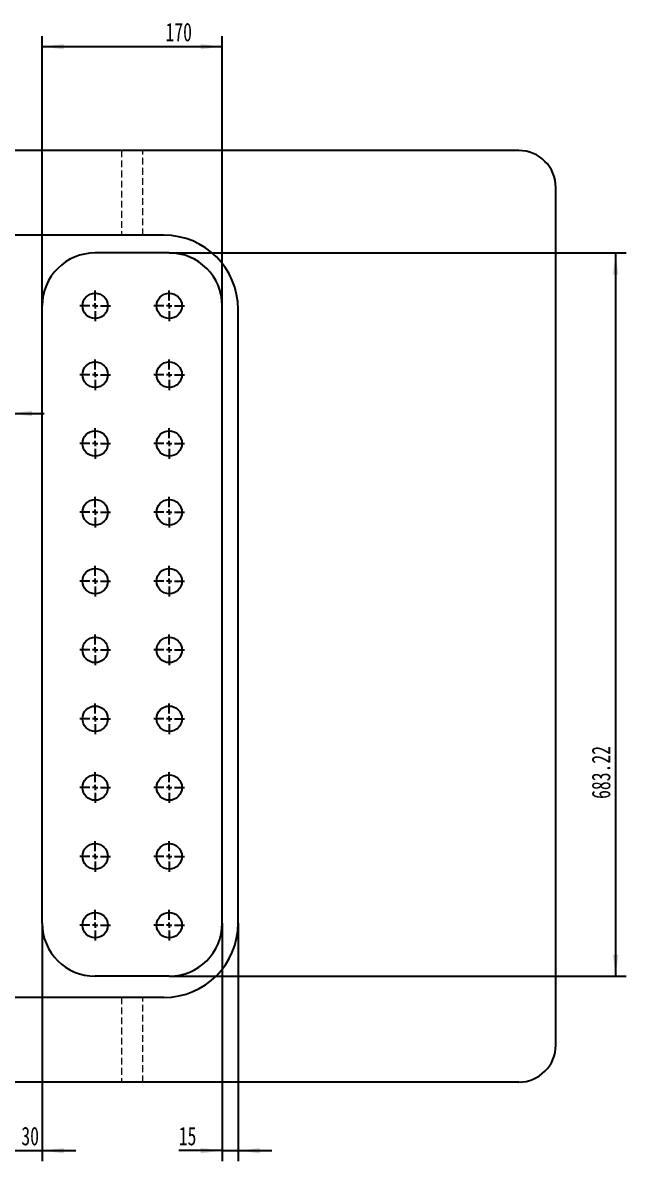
# Model space of a CAD drawing. Header units: millimetres. Extents: x 0 to 1189, y 0 to 841.
# Drawn here: x 628 to 741.9, y 432.7 to 647.8 of the extents above; entities that cross this region are included whole.
import ezdxf

# ---------------------------------------------------------------- set-up
doc = ezdxf.new("R2010")
doc.units = ezdxf.units.MM
doc.linetypes.add('HIDDEN', pattern=[1.905, 1.27, -0.635])
doc.layers.add('10', color=7, linetype='Continuous')
doc.styles.add('SLDTEXTSTYLE5', font='TXT', dxfattribs={"width": 0.7})
doc.dimstyles.new('SLDDIMSTYLE1', dxfattribs={"dimtxt": 3.5, "dimasz": 4.08, "dimexe": 0, "dimexo": 0.0625, "dimgap": 0.875, "dimtad": 2, "dimlfac": 5, "dimrnd": 1e-09, "dimzin": 12, "dimdsep": 46, "dimtxsty": 'SLDTEXTSTYLE5', "dimsah": 1, "dimcen": 0.09, "dimadec": 0, "dimazin": 3, "dimtfac": 1, "dimtofl": 0, "dimtmove": 0, "dimatfit": 3, "dimfxl": 1, "dimfrac": 2, "dimtolj": 1, "dimtzin": 12, "dimarcsym": 0})
doc.dimstyles.new('SLDDIMSTYLE2', dxfattribs={"dimtxt": 3.5, "dimasz": 4.08, "dimexe": 0, "dimexo": 0.0625, "dimgap": 0.875, "dimtad": 2, "dimlfac": 5, "dimrnd": 1e-09, "dimzin": 12, "dimdsep": 46, "dimtxsty": 'SLDTEXTSTYLE5', "dimsah": 1, "dimcen": 0.09, "dimadec": 0, "dimazin": 3, "dimtfac": 1, "dimtmove": 0, "dimatfit": 0, "dimfxl": 1, "dimfrac": 2, "dimtolj": 1, "dimtzin": 12, "dimarcsym": 0})

# ---------------------------------------------------------------- blocks, each defined once
blk = doc.blocks.new('_D_1')
at = {"layer": '10'}
for p, q in [((631.64, 594.32), (631.64, 645.29)), ((665.64, 594.32), (665.64, 645.29)), ((631.64, 643.29), (665.64, 643.29))]:
    blk.add_line(p, q, dxfattribs=at)
for points in [[(631.64, 643.29), (635.72, 642.78), (635.72, 643.8)], [(665.64, 643.29), (661.56, 643.8), (661.56, 642.78)]]:
    blk.add_solid(points, dxfattribs=at)
at = {"layer": '10', "insert": (654.92, 647.8), "char_height": 3.5, "attachment_point": 1, "style": 'SLDTEXTSTYLE5'}
blk.add_mtext('170', dxfattribs=at)
blk = doc.blocks.new('_D_2')
at = {"layer": '10'}
for p, q in [((655.64, 604.32), (741.93, 604.32)), ((739.93, 604.32), (739.93, 467.67)), ((655.64, 467.67), (741.93, 467.67))]:
    blk.add_line(p, q, dxfattribs=at)
for points in [[(739.93, 604.32), (739.42, 600.24), (740.44, 600.24)], [(739.93, 467.67), (740.44, 471.75), (739.42, 471.75)]]:
    blk.add_solid(points, dxfattribs=at)
at = {"layer": '10', "insert": (735.42, 501.17), "char_height": 3.5, "attachment_point": 1, "rotation": 90, "style": 'SLDTEXTSTYLE5'}
blk.add_mtext('683.22', dxfattribs=at)
blk = doc.blocks.new('_D_4')
at = {"layer": '10'}
for p, q in [((625.64, 477.67), (625.64, 432.72)), ((631.64, 477.67), (631.64, 432.72)), ((625.64, 434.72), (619.29, 434.72)), ((625.64, 434.72), (631.64, 434.72)), ((631.64, 434.72), (637.99, 434.72))]:
    blk.add_line(p, q, dxfattribs=at)
for points in [[(625.64, 434.72), (621.56, 435.23), (621.56, 434.21)], [(631.64, 434.72), (635.72, 434.21), (635.72, 435.23)]]:
    blk.add_solid(points, dxfattribs=at)
at = {"layer": '10', "insert": (627.7, 439.23), "char_height": 3.5, "attachment_point": 1, "style": 'SLDTEXTSTYLE5'}
blk.add_mtext('30', dxfattribs=at)
blk = doc.blocks.new('_D_5')
at = {"layer": '10'}
for p, q in [((665.64, 477.67), (665.64, 432.72)), ((668.64, 477.67), (668.64, 432.72)), ((665.64, 434.72), (657.42, 434.72)), ((665.64, 434.72), (668.64, 434.72)), ((668.64, 434.72), (674.99, 434.72))]:
    blk.add_line(p, q, dxfattribs=at)
for points in [[(665.64, 434.72), (661.56, 435.23), (661.56, 434.21)], [(668.64, 434.72), (672.72, 434.21), (672.72, 435.23)]]:
    blk.add_solid(points, dxfattribs=at)
at = {"layer": '10', "insert": (657.42, 439.23), "char_height": 3.5, "attachment_point": 1, "style": 'SLDTEXTSTYLE5'}
blk.add_mtext('15', dxfattribs=at)
blk = doc.blocks.new('_D_8')
at = {"layer": '10'}
for p, q in [((615.64, 578.26), (615.64, 571.99)), ((615.64, 573.99), (609.29, 573.99)), ((615.64, 573.99), (625.64, 573.99)), ((625.64, 573.99), (631.99, 573.99))]:
    blk.add_line(p, q, dxfattribs=at)
for points in [[(615.64, 573.99), (611.56, 574.5), (611.56, 573.49)], [(625.64, 573.99), (629.72, 573.49), (629.72, 574.5)]]:
    blk.add_solid(points, dxfattribs=at)
at = {"layer": '10', "insert": (620.57, 578.51), "char_height": 3.5, "attachment_point": 1, "style": 'SLDTEXTSTYLE5'}
blk.add_mtext('50', dxfattribs=at)
blk = doc.blocks.new('SW_CENTERMARKSYMBOL_40')
at = {"layer": '10', "color": 0}
for p, q in [((0, 1), (0, 2.9)), ((-1, 0), (-2.9, 0)), ((0, 0), (-0.5, 0)), ((0, 0), (0, 0.5)), ((0, 0), (0, -0.5)), ((0, 0), (0.5, 0)), ((1, 0), (2.9, 0)), ((0, -1), (0, -2.9))]:
    blk.add_line(p, q, dxfattribs=at)
blk = doc.blocks.new('SW_CENTERMARKSYMBOL_41')
at = {"layer": '10', "color": 0}
for p, q in [((0, 1), (0, 2.9)), ((-1, 0), (-2.9, 0)), ((0, 0), (-0.5, 0)), ((0, 0), (0, 0.5)), ((0, 0), (0, -0.5)), ((0, 0), (0.5, 0)), ((1, 0), (2.9, 0)), ((0, -1), (0, -2.9))]:
    blk.add_line(p, q, dxfattribs=at)
blk = doc.blocks.new('SW_CENTERMARKSYMBOL_42')
at = {"layer": '10', "color": 0}
for p, q in [((0, 1), (0, 2.9)), ((-1, 0), (-2.9, 0)), ((0, 0), (-0.5, 0)), ((0, 0), (0, 0.5)), ((0, 0), (0, -0.5)), ((0, 0), (0.5, 0)), ((1, 0), (2.9, 0)), ((0, -1), (0, -2.9))]:
    blk.add_line(p, q, dxfattribs=at)
blk = doc.blocks.new('SW_CENTERMARKSYMBOL_43')
at = {"layer": '10', "color": 0}
for p, q in [((0, 1), (0, 2.9)), ((-1, 0), (-2.9, 0)), ((0, 0), (-0.5, 0)), ((0, 0), (0, 0.5)), ((0, 0), (0, -0.5)), ((0, 0), (0.5, 0)), ((1, 0), (2.9, 0)), ((0, -1), (0, -2.9))]:
    blk.add_line(p, q, dxfattribs=at)
blk = doc.blocks.new('SW_CENTERMARKSYMBOL_44')
at = {"layer": '10', "color": 0}
for p, q in [((0, 1), (0, 2.9)), ((-1, 0), (-2.9, 0)), ((0, 0), (-0.5, 0)), ((0, 0), (0, 0.5)), ((0, 0), (0, -0.5)), ((0, 0), (0.5, 0)), ((1, 0), (2.9, 0)), ((0, -1), (0, -2.9))]:
    blk.add_line(p, q, dxfattribs=at)
blk = doc.blocks.new('SW_CENTERMARKSYMBOL_45')
at = {"layer": '10', "color": 0}
for p, q in [((0, 1), (0, 2.9)), ((-1, 0), (-2.9, 0)), ((0, 0), (-0.5, 0)), ((0, 0), (0, 0.5)), ((0, 0), (0, -0.5)), ((0, 0), (0.5, 0)), ((1, 0), (2.9, 0)), ((0, -1), (0, -2.9))]:
    blk.add_line(p, q, dxfattribs=at)
blk = doc.blocks.new('SW_CENTERMARKSYMBOL_46')
at = {"layer": '10', "color": 0}
for p, q in [((0, 1), (0, 2.9)), ((-1, 0), (-2.9, 0)), ((0, 0), (-0.5, 0)), ((0, 0), (0, 0.5)), ((0, 0), (0, -0.5)), ((0, 0), (0.5, 0)), ((1, 0), (2.9, 0)), ((0, -1), (0, -2.9))]:
    blk.add_line(p, q, dxfattribs=at)
blk = doc.blocks.new('SW_CENTERMARKSYMBOL_47')
at = {"layer": '10', "color": 0}
for p, q in [((0, 1), (0, 2.9)), ((-1, 0), (-2.9, 0)), ((0, 0), (-0.5, 0)), ((0, 0), (0, 0.5)), ((0, 0), (0, -0.5)), ((0, 0), (0.5, 0)), ((1, 0), (2.9, 0)), ((0, -1), (0, -2.9))]:
    blk.add_line(p, q, dxfattribs=at)
blk = doc.blocks.new('SW_CENTERMARKSYMBOL_48')
at = {"layer": '10', "color": 0}
for p, q in [((0, 1), (0, 2.9)), ((-1, 0), (-2.9, 0)), ((0, 0), (-0.5, 0)), ((0, 0), (0, 0.5)), ((0, 0), (0, -0.5)), ((0, 0), (0.5, 0)), ((1, 0), (2.9, 0)), ((0, -1), (0, -2.9))]:
    blk.add_line(p, q, dxfattribs=at)
blk = doc.blocks.new('SW_CENTERMARKSYMBOL_49')
at = {"layer": '10', "color": 0}
for p, q in [((0, 1), (0, 2.9)), ((-1, 0), (-2.9, 0)), ((0, 0), (-0.5, 0)), ((0, 0), (0, 0.5)), ((0, 0), (0, -0.5)), ((0, 0), (0.5, 0)), ((1, 0), (2.9, 0)), ((0, -1), (0, -2.9))]:
    blk.add_line(p, q, dxfattribs=at)
blk = doc.blocks.new('SW_CENTERMARKSYMBOL_50')
at = {"layer": '10', "color": 0}
for p, q in [((0, 1), (0, 2.9)), ((-1, 0), (-2.9, 0)), ((0, 0), (-0.5, 0)), ((0, 0), (0, 0.5)), ((0, 0), (0, -0.5)), ((0, 0), (0.5, 0)), ((1, 0), (2.9, 0)), ((0, -1), (0, -2.9))]:
    blk.add_line(p, q, dxfattribs=at)
blk = doc.blocks.new('SW_CENTERMARKSYMBOL_51')
at = {"layer": '10', "color": 0}
for p, q in [((0, 1), (0, 2.9)), ((-1, 0), (-2.9, 0)), ((0, 0), (-0.5, 0)), ((0, 0), (0, 0.5)), ((0, 0), (0, -0.5)), ((0, 0), (0.5, 0)), ((1, 0), (2.9, 0)), ((0, -1), (0, -2.9))]:
    blk.add_line(p, q, dxfattribs=at)
blk = doc.blocks.new('SW_CENTERMARKSYMBOL_52')
at = {"layer": '10', "color": 0}
for p, q in [((0, 1), (0, 2.9)), ((-1, 0), (-2.9, 0)), ((0, 0), (-0.5, 0)), ((0, 0), (0, 0.5)), ((0, 0), (0, -0.5)), ((0, 0), (0.5, 0)), ((1, 0), (2.9, 0)), ((0, -1), (0, -2.9))]:
    blk.add_line(p, q, dxfattribs=at)
blk = doc.blocks.new('SW_CENTERMARKSYMBOL_53')
at = {"layer": '10', "color": 0}
for p, q in [((0, 1), (0, 2.9)), ((-1, 0), (-2.9, 0)), ((0, 0), (-0.5, 0)), ((0, 0), (0, 0.5)), ((0, 0), (0, -0.5)), ((0, 0), (0.5, 0)), ((1, 0), (2.9, 0)), ((0, -1), (0, -2.9))]:
    blk.add_line(p, q, dxfattribs=at)
blk = doc.blocks.new('SW_CENTERMARKSYMBOL_54')
at = {"layer": '10', "color": 0}
for p, q in [((0, 1), (0, 2.9)), ((-1, 0), (-2.9, 0)), ((0, 0), (-0.5, 0)), ((0, 0), (0, 0.5)), ((0, 0), (0, -0.5)), ((0, 0), (0.5, 0)), ((1, 0), (2.9, 0)), ((0, -1), (0, -2.9))]:
    blk.add_line(p, q, dxfattribs=at)
blk = doc.blocks.new('SW_CENTERMARKSYMBOL_55')
at = {"layer": '10', "color": 0}
for p, q in [((0, 1), (0, 2.9)), ((-1, 0), (-2.9, 0)), ((0, 0), (-0.5, 0)), ((0, 0), (0, 0.5)), ((0, 0), (0, -0.5)), ((0, 0), (0.5, 0)), ((1, 0), (2.9, 0)), ((0, -1), (0, -2.9))]:
    blk.add_line(p, q, dxfattribs=at)
blk = doc.blocks.new('SW_CENTERMARKSYMBOL_56')
at = {"layer": '10', "color": 0}
for p, q in [((0, 1), (0, 2.9)), ((-1, 0), (-2.9, 0)), ((0, 0), (-0.5, 0)), ((0, 0), (0, 0.5)), ((0, 0), (0, -0.5)), ((0, 0), (0.5, 0)), ((1, 0), (2.9, 0)), ((0, -1), (0, -2.9))]:
    blk.add_line(p, q, dxfattribs=at)
blk = doc.blocks.new('SW_CENTERMARKSYMBOL_57')
at = {"layer": '10', "color": 0}
for p, q in [((0, 1), (0, 2.9)), ((-1, 0), (-2.9, 0)), ((0, 0), (-0.5, 0)), ((0, 0), (0, 0.5)), ((0, 0), (0, -0.5)), ((0, 0), (0.5, 0)), ((1, 0), (2.9, 0)), ((0, -1), (0, -2.9))]:
    blk.add_line(p, q, dxfattribs=at)
blk = doc.blocks.new('SW_CENTERMARKSYMBOL_58')
at = {"layer": '10', "color": 0}
for p, q in [((0, 1), (0, 2.9)), ((-1, 0), (-2.9, 0)), ((0, 0), (-0.5, 0)), ((0, 0), (0, 0.5)), ((0, 0), (0, -0.5)), ((0, 0), (0.5, 0)), ((1, 0), (2.9, 0)), ((0, -1), (0, -2.9))]:
    blk.add_line(p, q, dxfattribs=at)
blk = doc.blocks.new('SW_CENTERMARKSYMBOL_59')
at = {"layer": '10', "color": 0}
for p, q in [((0, 1), (0, 2.9)), ((-1, 0), (-2.9, 0)), ((0, 0), (-0.5, 0)), ((0, 0), (0, 0.5)), ((0, 0), (0, -0.5)), ((0, 0), (0.5, 0)), ((1, 0), (2.9, 0)), ((0, -1), (0, -2.9))]:
    blk.add_line(p, q, dxfattribs=at)

msp = doc.modelspace()

# ---------------------------------------------------------------- linework, layer by layer
at = {"color": 7, "linetype": 'Continuous', "lineweight": 25}
for p, q in [((721.6352, 623.6723), (339.6352, 623.6723)), ((728.6352, 454.6723), (728.6352, 616.6723)), ((654.6352, 607.6723), (392.1352, 607.6723)), ((655.6352, 604.3165), (641.6352, 604.3165)), ((631.6352, 477.6723), (631.6352, 594.3165)), ((665.6352, 477.6723), (665.6352, 594.3165)), ((668.6352, 477.6723), (668.6352, 593.6723)), ((655.6352, 467.6723), (641.6352, 467.6723)), ((654.6352, 463.6723), (392.1352, 463.6723)), ((721.6352, 447.6723), (339.6352, 447.6723))]:
    msp.add_line(p, q, dxfattribs=at)
at = {"color": 7, "linetype": 'HIDDEN', "lineweight": 18}
for p, q in [((646.6352, 623.6723), (646.6352, 607.6723)), ((650.6352, 607.6723), (650.6352, 623.6723)), ((646.6352, 463.6723), (646.6352, 447.6723)), ((650.6352, 447.6723), (650.6352, 463.6723))]:
    msp.add_line(p, q, dxfattribs=at)
at = {"color": 7, "linetype": 'Continuous', "lineweight": 25}
for centre in [(641.6352, 594.3165), (655.6352, 594.3165), (641.6352, 581.3165), (655.6352, 581.3165), (641.6352, 568.3165), (655.6352, 568.3165), (641.6352, 555.3165), (655.6352, 555.3165), (641.6352, 542.3165), (655.6352, 542.3165), (641.6352, 529.3165), (655.6352, 529.3165), (641.6352, 516.3165), (655.6352, 516.3165), (641.6352, 503.3165), (655.6352, 503.3165), (641.6352, 490.3165), (655.6352, 490.3165), (641.6352, 477.3165), (655.6352, 477.3165)]:
    msp.add_circle(centre, 2.4, dxfattribs=at)
for centre, radius, start, end in [((721.6352, 616.6723), 7, 0, 90), ((654.6352, 593.6723), 14, 0, 90), ((641.6352, 594.3165), 10, 90, 180), ((655.6352, 594.3165), 10, 0, 90), ((641.6352, 477.6723), 10, 180, 270), ((654.6352, 477.6723), 14, 270, 0), ((655.6352, 477.6723), 10, 270, 0), ((721.6352, 454.6723), 7, 270, 0)]:
    msp.add_arc(centre, radius, start, end, dxfattribs=at)

# ---------------------------------------------------------------- block references
at = {"layer": '10'}
for name, p in [('SW_CENTERMARKSYMBOL_58', (641.6352, 594.3165)), ('SW_CENTERMARKSYMBOL_59', (655.6352, 594.3165)), ('SW_CENTERMARKSYMBOL_48', (641.6352, 581.3165)), ('SW_CENTERMARKSYMBOL_57', (655.6352, 581.3165)), ('SW_CENTERMARKSYMBOL_47', (641.6352, 568.3165)), ('SW_CENTERMARKSYMBOL_56', (655.6352, 568.3165)), ('SW_CENTERMARKSYMBOL_46', (641.6352, 555.3165)), ('SW_CENTERMARKSYMBOL_55', (655.6352, 555.3165)), ('SW_CENTERMARKSYMBOL_45', (641.6352, 542.3165)), ('SW_CENTERMARKSYMBOL_54', (655.6352, 542.3165)), ('SW_CENTERMARKSYMBOL_44', (641.6352, 529.3165)), ('SW_CENTERMARKSYMBOL_53', (655.6352, 529.3165)), ('SW_CENTERMARKSYMBOL_43', (641.6352, 516.3165)), ('SW_CENTERMARKSYMBOL_52', (655.6352, 516.3165)), ('SW_CENTERMARKSYMBOL_42', (641.6352, 503.3165)), ('SW_CENTERMARKSYMBOL_51', (655.6352, 503.3165)), ('SW_CENTERMARKSYMBOL_41', (641.6352, 490.3165)), ('SW_CENTERMARKSYMBOL_50', (655.6352, 490.3165)), ('SW_CENTERMARKSYMBOL_40', (641.6352, 477.3165)), ('SW_CENTERMARKSYMBOL_49', (655.6352, 477.3165))]:
    msp.add_blockref(name, p, dxfattribs=at)

# ---------------------------------------------------------------- dimensions: what is measured, and where the dimension line sits
for base, p1, p2, dimstyle, picture, middle in [((665.6352, 643.2885), (631.6352, 594.3165), (665.6352, 594.3165), 'SLDDIMSTYLE1', '_D_1', (657.2232, 643.2885)), ((625.6352, 573.9949), (615.6355, 578.2555), (625.6352, 593.6723), 'SLDDIMSTYLE2', '_D_8', (622.1067, 573.9949)), ((631.6352, 434.7222), (625.6352, 477.6723), (631.6352, 477.6723), 'SLDDIMSTYLE2', '_D_4', (629.2337, 434.7222)), ((668.6352, 434.7222), (665.6352, 477.6723), (668.6352, 477.6723), 'SLDDIMSTYLE2', '_D_5', (658.9593, 434.7222))]:
    dim = msp.add_linear_dim(base=base, p1=p1, p2=p2, dimstyle=dimstyle, dxfattribs=at)
    dim.commit()
    dim.dimension.update_dxf_attribs({"geometry": picture, "text_midpoint": middle, "dimtype": 160})
dim = msp.add_linear_dim(base=(739.9308, 467.6723), p1=(655.6352, 604.3165), p2=(655.6352, 467.6723), angle=90, dimstyle='SLDDIMSTYLE1', dxfattribs=at)
dim.commit()
dim.dimension.update_dxf_attribs({"geometry": '_D_2', "text_midpoint": (739.9308, 505.7681), "dimtype": 160})

doc.saveas('drawing.dxf')
